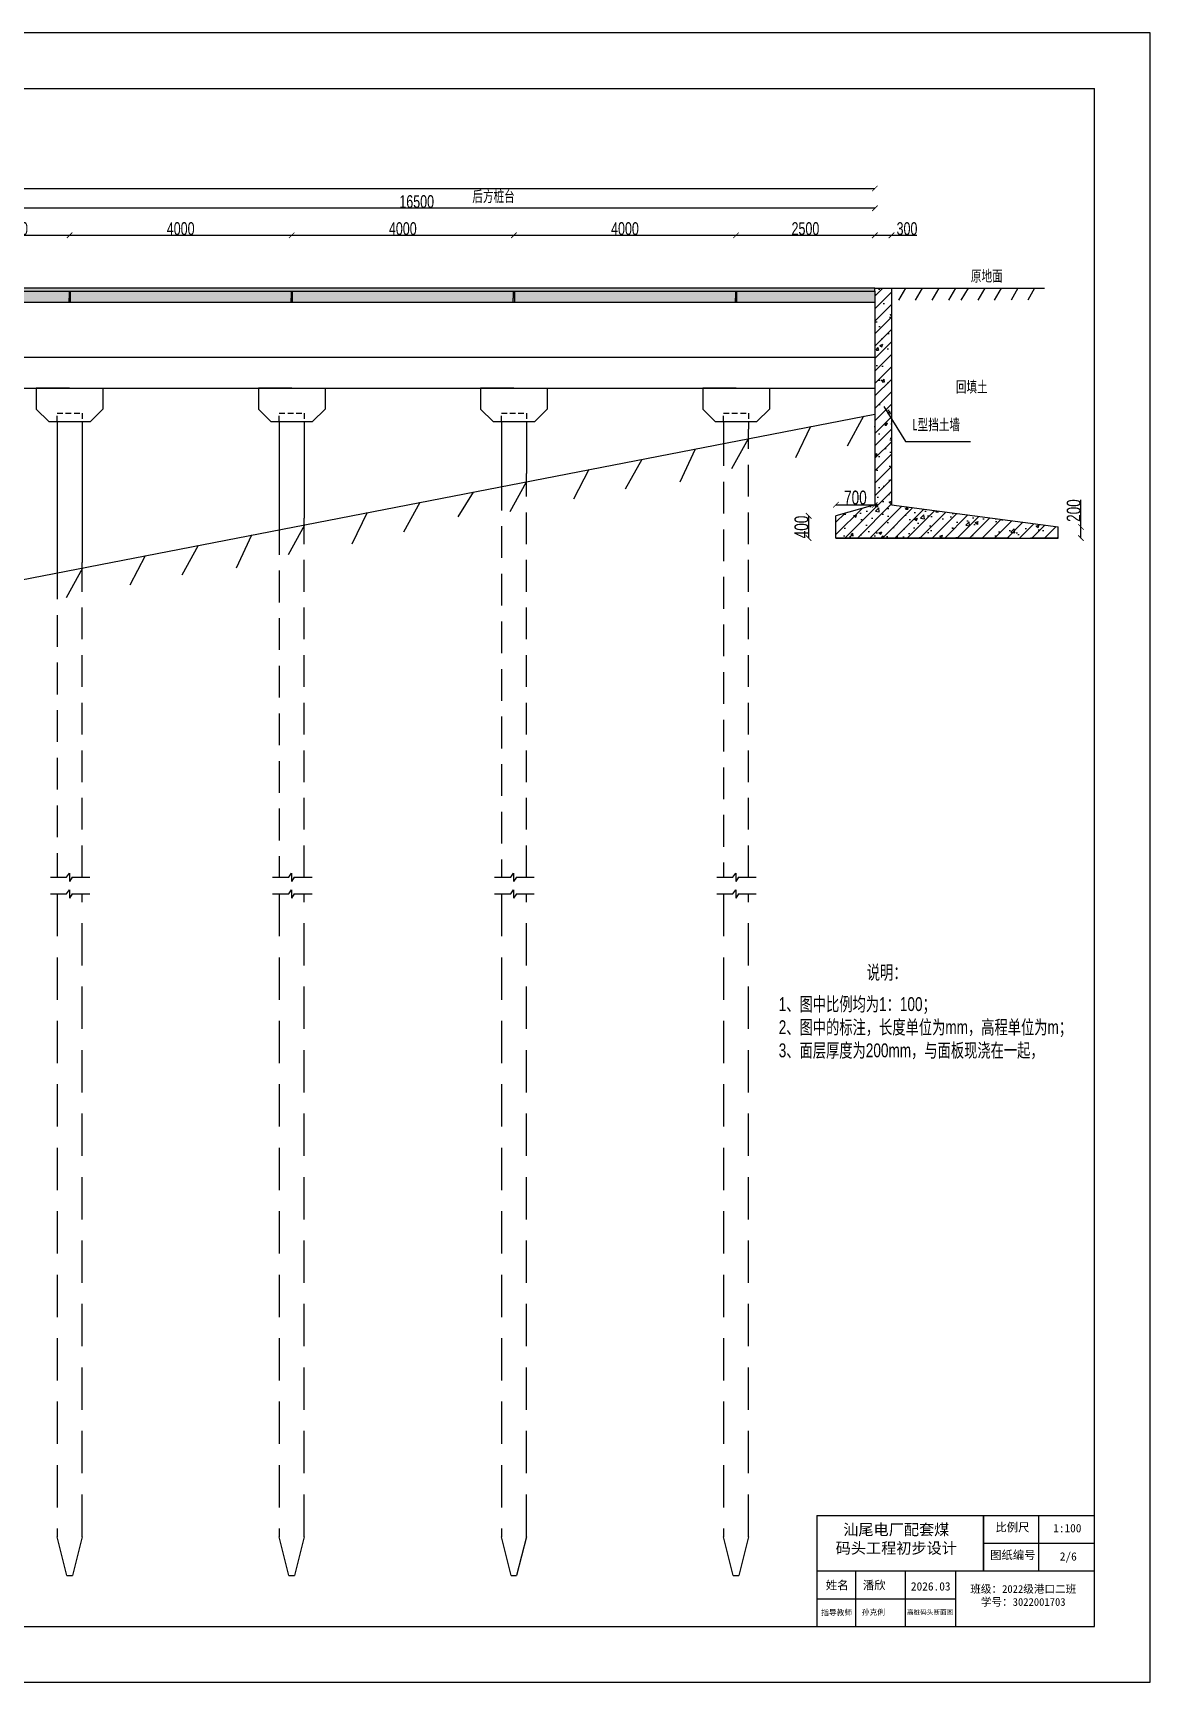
# Model space of a CAD drawing. Header units: millimetres. Extents: x 0 to 42000, y 0 to 29700.
# Drawn here: x 21886 to 42000, y 0 to 29700 of the extents above; entities that cross this region are included whole.
import ezdxf

# ---------------------------------------------------------------- set-up
doc = ezdxf.new("R2010")
doc.units = ezdxf.units.MM
doc.linetypes.add('DASHED', pattern=[19.05, 12.7, -6.35])
doc.layers.add('外框线', color=7, linetype='Continuous', lineweight=30)
for name, color, linetype in [('普通线', 7, 'Continuous'), ('标准', 7, 'Continuous'), ('标注', 7, 'Continuous'), ('虚线', 7, 'DASHED')]:
    doc.layers.add(name, color=color, linetype=linetype)
doc.styles.add('Annotative', font='arial.ttf')
doc.styles.get("Standard").update_dxf_attribs({"font": 'arial.ttf', "width": 0.7, "height": 230})
doc.dimstyles.get("Standard").update_dxf_attribs({"dimtxt": 230, "dimasz": 100, "dimexe": 0.18, "dimexo": 0.0625, "dimgap": 1, "dimtad": 1, "dimdec": 0, "dimzin": 0, "dimdsep": 46, "dimtxsty": 'Standard', "dimblk": 'ARCHTICK', "dimcen": 0.09, "dimse1": 1, "dimse2": 1, "dimadec": 0, "dimazin": 0, "dimtfac": 1, "dimtdec": 0, "dimtofl": 0, "dimtmove": 0, "dimatfit": 3, "dimfxl": 1, "dimtolj": 1, "dimtzin": 0, "dimarcsym": 0})

# ---------------------------------------------------------------- blocks, each defined once
blk = doc.blocks.new('_ArchTick')
at = {"color": 0, "linetype": 'ByBlock', "const_width": 0.15}
blk.add_lwpolyline([(-0.5, -0.5), (0.5, 0.5)], dxfattribs=at)
blk = doc.blocks.new('*D18')
at = {"layer": 'Defpoints', "color": 0, "transparency": 16777216}
for p in [(22545, 26056), (20545, 23303), (22545, 23303)]:
    blk.add_point(p, dxfattribs=at)
at = {"layer": '标注', "color": 0, "lineweight": -2, "transparency": 16777216}
blk.add_line((20545, 26056), (22545, 26056), dxfattribs=at)
at = {"layer": '标注', "color": 0, "lineweight": -2, "transparency": 16777216, "xscale": 100, "yscale": 100, "zscale": 100, "rotation": 180}
blk.add_blockref('_ArchTick', (20545, 26056), dxfattribs=at)
at = {"layer": '标注', "color": 0, "lineweight": -2, "transparency": 16777216, "xscale": 100, "yscale": 100, "zscale": 100}
blk.add_blockref('_ArchTick', (22545, 26056), dxfattribs=at)
at = {"layer": '标注', "color": 0, "transparency": 16777216, "insert": (21545, 26175), "char_height": 230, "attachment_point": 5}
blk.add_mtext('\\A1;2000', dxfattribs=at)
blk = doc.blocks.new('*D19')
at = {"layer": 'Defpoints', "color": 0, "transparency": 16777216}
for p in [(26545, 26056), (22545, 23303), (26545, 23303)]:
    blk.add_point(p, dxfattribs=at)
at = {"layer": '标注', "color": 0, "lineweight": -2, "transparency": 16777216}
blk.add_line((22545, 26056), (26545, 26056), dxfattribs=at)
at = {"layer": '标注', "color": 0, "lineweight": -2, "transparency": 16777216, "xscale": 100, "yscale": 100, "zscale": 100, "rotation": 180}
blk.add_blockref('_ArchTick', (22545, 26056), dxfattribs=at)
at = {"layer": '标注', "color": 0, "lineweight": -2, "transparency": 16777216, "xscale": 100, "yscale": 100, "zscale": 100}
blk.add_blockref('_ArchTick', (26545, 26056), dxfattribs=at)
at = {"layer": '标注', "color": 0, "transparency": 16777216, "insert": (24545, 26175), "char_height": 230, "attachment_point": 5}
blk.add_mtext('\\A1;4000', dxfattribs=at)
blk = doc.blocks.new('*D20')
at = {"layer": 'Defpoints', "color": 0, "transparency": 16777216}
for p in [(30545, 26056), (26545, 23303), (30545, 23303)]:
    blk.add_point(p, dxfattribs=at)
at = {"layer": '标注', "color": 0, "lineweight": -2, "transparency": 16777216}
blk.add_line((26545, 26056), (30545, 26056), dxfattribs=at)
at = {"layer": '标注', "color": 0, "lineweight": -2, "transparency": 16777216, "xscale": 100, "yscale": 100, "zscale": 100, "rotation": 180}
blk.add_blockref('_ArchTick', (26545, 26056), dxfattribs=at)
at = {"layer": '标注', "color": 0, "lineweight": -2, "transparency": 16777216, "xscale": 100, "yscale": 100, "zscale": 100}
blk.add_blockref('_ArchTick', (30545, 26056), dxfattribs=at)
at = {"layer": '标注', "color": 0, "transparency": 16777216, "insert": (28545, 26175), "char_height": 230, "attachment_point": 5}
blk.add_mtext('\\A1;4000', dxfattribs=at)
blk = doc.blocks.new('*D21')
at = {"layer": 'Defpoints', "color": 0, "transparency": 16777216}
for p in [(34545, 26056), (30545, 23303), (34545, 23303)]:
    blk.add_point(p, dxfattribs=at)
at = {"layer": '标注', "color": 0, "lineweight": -2, "transparency": 16777216}
blk.add_line((30545, 26056), (34545, 26056), dxfattribs=at)
at = {"layer": '标注', "color": 0, "lineweight": -2, "transparency": 16777216, "xscale": 100, "yscale": 100, "zscale": 100, "rotation": 180}
blk.add_blockref('_ArchTick', (30545, 26056), dxfattribs=at)
at = {"layer": '标注', "color": 0, "lineweight": -2, "transparency": 16777216, "xscale": 100, "yscale": 100, "zscale": 100}
blk.add_blockref('_ArchTick', (34545, 26056), dxfattribs=at)
at = {"layer": '标注', "color": 0, "transparency": 16777216, "insert": (32545, 26175), "char_height": 230, "attachment_point": 5}
blk.add_mtext('\\A1;4000', dxfattribs=at)
blk = doc.blocks.new('*D22')
at = {"layer": 'Defpoints', "color": 0, "transparency": 16777216}
for p in [(37045, 26056), (34545, 23303), (37045, 23303)]:
    blk.add_point(p, dxfattribs=at)
at = {"layer": '标注', "color": 0, "lineweight": -2, "transparency": 16777216}
blk.add_line((34545, 26056), (37045, 26056), dxfattribs=at)
at = {"layer": '标注', "color": 0, "lineweight": -2, "transparency": 16777216, "xscale": 100, "yscale": 100, "zscale": 100, "rotation": 180}
blk.add_blockref('_ArchTick', (34545, 26056), dxfattribs=at)
at = {"layer": '标注', "color": 0, "lineweight": -2, "transparency": 16777216, "xscale": 100, "yscale": 100, "zscale": 100}
blk.add_blockref('_ArchTick', (37045, 26056), dxfattribs=at)
at = {"layer": '标注', "color": 0, "transparency": 16777216, "insert": (35795, 26175), "char_height": 230, "attachment_point": 5}
blk.add_mtext('\\A1;2500', dxfattribs=at)
blk = doc.blocks.new('*D23')
at = {"layer": 'Defpoints', "color": 0, "transparency": 16777216}
for p in [(37345, 26056), (37045, 25103), (37345, 25103)]:
    blk.add_point(p, dxfattribs=at)
at = {"layer": '标注', "color": 0, "lineweight": -2, "transparency": 16777216}
for p, q in [((37045, 26056), (37345, 26056)), ((37345, 26056), (37802, 26056))]:
    blk.add_line(p, q, dxfattribs=at)
at = {"layer": '标注', "color": 0, "lineweight": -2, "transparency": 16777216, "xscale": 100, "yscale": 100, "zscale": 100, "rotation": 180}
blk.add_blockref('_ArchTick', (37045, 26056), dxfattribs=at)
at = {"layer": '标注', "color": 0, "lineweight": -2, "transparency": 16777216, "xscale": 100, "yscale": 100, "zscale": 100}
blk.add_blockref('_ArchTick', (37345, 26056), dxfattribs=at)
at = {"layer": '标注', "color": 0, "transparency": 16777216, "insert": (37624, 26175), "char_height": 230, "attachment_point": 5}
blk.add_mtext('\\A1;300', dxfattribs=at)
blk = doc.blocks.new('*D26')
at = {"layer": 'Defpoints', "color": 0, "transparency": 16777216}
for p in [(37045, 26898), (4965, 25103), (37045, 25103)]:
    blk.add_point(p, dxfattribs=at)
at = {"layer": '标注', "color": 0, "lineweight": -2, "transparency": 16777216}
blk.add_line((4965, 26898), (37045, 26898), dxfattribs=at)
at = {"layer": '标注', "color": 0, "lineweight": -2, "transparency": 16777216, "xscale": 100, "yscale": 100, "zscale": 100, "rotation": 180}
blk.add_blockref('_ArchTick', (4965, 26898), dxfattribs=at)
at = {"layer": '标注', "color": 0, "lineweight": -2, "transparency": 16777216, "xscale": 100, "yscale": 100, "zscale": 100}
blk.add_blockref('_ArchTick', (37045, 26898), dxfattribs=at)
at = {"layer": '标注', "color": 0, "transparency": 16777216, "insert": (21005, 27016), "char_height": 230, "attachment_point": 5}
blk.add_mtext('\\A1;32500', dxfattribs=at)
blk = doc.blocks.new('*D36')
at = {"layer": 'Defpoints', "color": 0, "transparency": 16777216}
for p in [(36345, 21003), (35853, 20603), (36345, 20603)]:
    blk.add_point(p, dxfattribs=at)
at = {"layer": '标注', "color": 0, "lineweight": -2, "transparency": 16777216}
blk.add_line((35853, 21003), (35853, 20603), dxfattribs=at)
at = {"layer": '标注', "color": 0, "lineweight": -2, "transparency": 16777216, "xscale": 100, "yscale": 100, "zscale": 100}
for p, rotation in [((35853, 21003), 90), ((35853, 20603), 270)]:
    blk.add_blockref('_ArchTick', p, dxfattribs=dict(at, rotation=rotation))
at = {"layer": '标注', "color": 0, "transparency": 16777216, "insert": (35725, 20803), "char_height": 230, "attachment_point": 5, "rotation": 90}
blk.add_mtext('\\A1;{\\H1.08696x;400}', dxfattribs=at)
blk = doc.blocks.new('*D37')
at = {"layer": 'Defpoints', "color": 0, "transparency": 16777216}
for p in [(37045, 21203), (36345, 20603), (37045, 20603)]:
    blk.add_point(p, dxfattribs=at)
at = {"layer": '标注', "color": 0, "lineweight": -2, "transparency": 16777216}
blk.add_line((36345, 21203), (37045, 21203), dxfattribs=at)
at = {"layer": '标注', "color": 0, "lineweight": -2, "transparency": 16777216, "xscale": 100, "yscale": 100, "zscale": 100, "rotation": 180}
blk.add_blockref('_ArchTick', (36345, 21203), dxfattribs=at)
at = {"layer": '标注', "color": 0, "lineweight": -2, "transparency": 16777216, "xscale": 100, "yscale": 100, "zscale": 100}
blk.add_blockref('_ArchTick', (37045, 21203), dxfattribs=at)
at = {"layer": '标注', "color": 0, "transparency": 16777216, "insert": (36695, 21331), "char_height": 230, "attachment_point": 5}
blk.add_mtext('\\A1;{\\H1.08696x;700}', dxfattribs=at)
blk = doc.blocks.new('*D38')
at = {"layer": 'Defpoints', "color": 0, "transparency": 16777216}
for p in [(40345, 20803), (40756, 20803), (40545, 20603)]:
    blk.add_point(p, dxfattribs=at)
at = {"layer": '标注', "color": 0, "lineweight": -2, "transparency": 16777216}
for p, q in [((40756, 20803), (40756, 21294)), ((40756, 20603), (40756, 20803))]:
    blk.add_line(p, q, dxfattribs=at)
at = {"layer": '标注', "color": 0, "lineweight": -2, "transparency": 16777216, "xscale": 100, "yscale": 100, "zscale": 100}
for p, rotation in [((40756, 20803), 90), ((40756, 20603), 270)]:
    blk.add_blockref('_ArchTick', p, dxfattribs=dict(at, rotation=rotation))
at = {"layer": '标注', "color": 0, "transparency": 16777216, "insert": (40627, 21098), "char_height": 230, "attachment_point": 5, "rotation": 90}
blk.add_mtext('\\A1;{\\H1.08696x;200}', dxfattribs=at)
blk = doc.blocks.new('*D99')
at = {"layer": 'Defpoints', "color": 0, "transparency": 16777216}
for p in [(20545, 26543), (20545, 26396), (37045, 26396)]:
    blk.add_point(p, dxfattribs=at)
at = {"layer": '标准', "color": 0, "lineweight": -2, "transparency": 16777216}
blk.add_line((37045, 26543), (20545, 26543), dxfattribs=at)
at = {"layer": '标准', "color": 0, "lineweight": -2, "transparency": 16777216, "xscale": 100, "yscale": 100, "zscale": 100, "rotation": 180}
blk.add_blockref('_ArchTick', (20545, 26543), dxfattribs=at)
at = {"layer": '标准', "color": 0, "lineweight": -2, "transparency": 16777216, "xscale": 100, "yscale": 100, "zscale": 100}
blk.add_blockref('_ArchTick', (37045, 26543), dxfattribs=at)
at = {"layer": '标准', "color": 0, "transparency": 16777216, "insert": (28795, 26662), "char_height": 230, "attachment_point": 5}
blk.add_mtext('\\A1;16500', dxfattribs=at)

msp = doc.modelspace()

# ---------------------------------------------------------------- hatches: boundary and pattern name
at = {"layer": '普通线'}
h = msp.add_hatch(dxfattribs=at)
h.set_pattern_fill('AR-CONC', color=256, scale=1.5)
h.set_pattern_definition([(50, (1152.42, 65.97), (273.277, -23.9086), [28.575, -314.325]), (355, (1152.42, 65.97), (-52.8651, 286.5853), [22.86, -251.4609]), (100.45144, (1175.2, 63.98), (220.4119, 262.6766), [24.285, -267.1354]), (46.1842, (1152.42, 142.17), (406.6186, -63.0635), [42.8625, -471.4875]), (96.6356, (1186.3, 136.9), (356.1062, 371.1392), [36.4275, -400.7034]), (351.1842, (1152.4, 142.17), (356.106, 371.139), [34.29, -377.1896]), (21, (1190.52, 123.12), (227.4216, -153.3978), [28.575, -314.325]), (326, (1190.52, 123.12), (92.703, 276.282), [22.86, -251.46]), (71.45144, (1209.47, 110.34), (320.1246, 122.8842), [24.285, -267.1349]), (37.5, (1152.42, 65.97), (4.6329, 126.83256), [0, -248.412, 0, -255.27, 0, -252.4125]), (7.5, (1152.42, 65.97), (100.2295, 150.27086), [0, -145.542, 0, -242.697, 0, -96.2025]), (327.5, (1067.46, 65.97), (203.3859, -8.59312), [0, -95.25, 0, -297.18, 0, -394.335]), (317.5, (1029.36, 65.97), (222.1938, 38.13974), [0, -123.825, 0, -197.358, 0, -280.035])])
h.paths.add_polyline_path([(6765.2, 25052.7), (5115.2, 25052.7), (5115.2, 24902.7), (5265.2, 24902.7), (6765.2, 24902.7)])
h.paths.add_polyline_path([(11790.2, 25052.7), (7165.2, 25052.7), (7165.2, 24852.7), (11790.2, 24852.7)])
h.paths.add_polyline_path([(16815.2, 25052.7), (12190.2, 25052.7), (12190.2, 24852.7), (16815.2, 24852.7)])
h.paths.add_polyline_path([(20515.2, 25052.7), (17215.2, 25052.7), (17215.2, 24852.7), (20515.2, 24852.7)])
h.paths.add_polyline_path([(37045.2, 25052.7), (20545.2, 25052.7), (20545.2, 24852.7), (37045.2, 24852.7)])
h.paths.add_polyline_path([(6315.2, 24902.7), (6215.2, 24902.7), (6215.2, 23852.7), (6315.2, 23852.7)])
h = msp.add_hatch(dxfattribs=at)
h.set_pattern_fill('AR-CONC', color=256)
h.set_pattern_definition([(50, (1152.42, 65.97), (182.18467, -15.9391), [19.05, -209.55]), (355, (1152.42, 65.97), (-35.2434, 191.05685), [15.24, -167.6406]), (100.45144, (1167.6, 64.64), (146.94125, 175.11775), [16.19, -178.09024]), (46.1842, (1152.42, 116.77), (271.079, -42.0423), [28.575, -314.325]), (96.63556, (1175, 113.27), (237.4041, 247.4261), [24.285, -267.1356]), (351.18415, (1152.42, 116.77), (237.4041, 247.4261), [22.86, -251.4597]), (21, (1177.82, 104.07), (151.6144, -102.2652), [19.05, -209.55]), (326, (1177.82, 104.07), (61.802, 184.188), [15.24, -167.64]), (71.45144, (1190.45, 95.55), (213.4164, 81.9228), [16.19, -178.0899]), (37.5, (1152.42, 65.97), (3.0886, 84.55504), [0, -165.608, 0, -170.18, 0, -168.275]), (7.5, (1152.42, 65.97), (66.81966, 100.18057), [0, -97.028, 0, -161.798, 0, -64.135]), (327.5, (1095.776, 65.97), (135.5906, -5.72874), [0, -63.5, 0, -198.12, 0, -262.89]), (317.5, (1070.38, 65.97), (148.12918, 25.4265), [0, -82.55, 0, -131.572, 0, -186.69])])
h.paths.add_polyline_path([(37045.2, 25102.7), (20545.2, 25102.7), (20545.2, 25052.7), (37045.2, 25052.7)])
h = msp.add_hatch(dxfattribs=at)
h.set_pattern_fill('ANSI31', color=256, scale=50)
h.set_pattern_definition([(45, (1152.42, 65.97), (-112.2532, 112.2532), [])])
h.paths.add_polyline_path([(40345.2, 20802.7), (37345.2, 21202.7), (37345.2, 25102.7), (37045.2, 25102.7), (37045.2, 25052.7), (37045.2, 23302.7), (37045.2, 21202.7), (36345.2, 21002.7), (36345.2, 20602.7), (36845.2, 20602.7), (37045.2, 20602.7), (37845.2, 20602.7), (37965.2, 20602.7), (39465.2, 20602.7), (40345.2, 20602.7)])
h = msp.add_hatch(dxfattribs=at)
h.set_pattern_fill('AR-CONC', color=256, scale=3)
h.set_pattern_definition([(50, (1152.4, 65.97), (546.554, -47.8173), [57.15, -628.65]), (355, (1152.4, 66), (-105.73, 573.1705), [45.72, -502.922]), (100.4514, (1197.96, 62), (440.824, 525.353), [48.57, -534.271]), (46.1842, (1152.4, 218.4), (813.237, -126.127), [85.725, -942.975]), (96.6356, (1220.2, 207.9), (712.212, 742.278), [72.855, -801.407]), (351.1842, (1152.4, 218.4), (712.212, 742.278), [68.58, -754.379]), (21, (1228.6, 180.27), (454.843, -306.7956), [57.15, -628.65]), (326, (1228.6, 180.3), (185.406, 552.564), [45.72, -502.92]), (71.4514, (1266.5, 154.7), (640.249, 245.7683), [48.57, -534.27]), (37.5, (1152.42, 65.97), (9.2658, 253.6651), [0, -496.824, 0, -510.54, 0, -504.825]), (7.5, (1152.42, 65.97), (200.459, 300.5417), [0, -291.084, 0, -485.394, 0, -192.405]), (327.5, (982.5, 65.97), (406.7718, -17.1862), [0, -190.5, 0, -594.36, 0, -788.67]), (317.5, (906.3, 65.97), (444.3875, 76.2795), [0, -247.65, 0, -394.716, 0, -560.07])])
h.paths.add_polyline_path([(40345.2, 20602.7), (40345.2, 20802.7), (37345.2, 21202.7), (37345.2, 25102.7), (37045.2, 25102.7), (37045.2, 25052.7), (37045.2, 23302.7), (37045.2, 21202.7), (36345.2, 21002.7), (36345.2, 20602.7), (36845.2, 20602.7), (37845.2, 20602.7), (37965.2, 20602.7), (38965.2, 20602.7)])

# ---------------------------------------------------------------- linework, layer by layer
at = {"layer": '外框线'}
for p, q in [((42000, 29700), (0, 29700)), ((42000, 0), (42000, 29700)), ((1000, 28700), (41000, 28700)), ((41000, 1000), (41000, 28700)), ((36000, 3000), (36000, 1000)), ((36000, 3000), (41000, 3000)), ((1000, 1000), (41000, 1000)), ((0, 0), (42000, 0)), ((0, 0), (42000, 0)), ((0, 0), (42000, 0))]:
    msp.add_line(p, q, dxfattribs=at)
at = {"layer": '普通线'}
for p, q in [((37045.2, 25102.7), (20545.2, 25102.7)), ((20545.2, 25052.7), (22555.2, 25052.7)), ((22535.2, 25052.7), (22535.2, 24982.7)), ((22535.2, 24982.7), (22535.2, 24922.7)), ((22555.2, 25052.7), (22555.2, 24982.7)), ((22555.2, 25052.7), (26555.2, 25052.7)), ((22555.2, 24982.7), (22555.2, 24922.7)), ((26535.2, 25052.7), (26535.2, 24982.7)), ((26535.2, 24982.7), (26535.2, 24922.7)), ((26555.2, 25052.7), (26555.2, 24982.7)), ((26555.2, 25052.7), (30555.2, 25052.7)), ((26555.2, 24982.7), (26555.2, 24922.7)), ((30535.2, 25052.7), (30535.2, 24982.7)), ((30535.2, 24982.7), (30535.2, 24922.7)), ((30555.2, 25052.7), (30555.2, 24982.7)), ((30555.2, 25052.7), (34555.2, 25052.7)), ((30555.2, 24982.7), (30555.2, 24922.7)), ((34535.2, 25052.7), (34535.2, 24982.7)), ((34535.2, 24982.7), (34535.2, 24922.7)), ((34555.2, 25052.7), (34555.2, 24982.7)), ((34555.2, 25052.7), (37045.2, 25052.7)), ((34555.2, 24982.7), (34555.2, 24922.7)), ((37045.2, 25102.7), (37345.2, 25102.7)), ((37045.2, 25052.7), (37045.2, 25102.7)), ((37045.2, 25052.7), (37045.2, 23302.7)), ((37345.2, 25102.7), (37345.2, 21202.7)), ((37345.2, 25102.7), (40100.1, 25102.7)), ((37345.2, 25102.7), (37595.2, 25102.7)), ((37595.2, 25102.7), (37468.4, 24886.1)), ((37595.2, 25102.7), (37895.2, 25102.7)), ((37895.2, 25102.7), (37772.4, 24886.1)), ((37895.2, 25102.7), (38195.2, 25102.7)), ((38195.2, 25102.7), (38068.4, 24886.1)), ((38495.2, 25102.7), (38372.4, 24886.1)), ((38495.2, 25102.7), (38795.2, 25102.7)), ((38722.7, 25102.7), (38595.9, 24886.1)), ((39022.7, 25102.7), (38899.9, 24886.1)), ((39322.7, 25102.7), (39195.9, 24886.1)), ((39622.7, 25102.7), (39499.9, 24886.1)), ((39622.7, 25102.7), (39922.7, 25102.7)), ((39922.7, 25102.7), (39799.9, 24886.1)), ((20545.2, 24852.7), (22535.2, 24852.7)), ((22535.2, 24852.7), (22535.2, 24922.7)), ((22535.2, 24852.7), (26555.2, 24852.7)), ((22555.2, 24922.7), (22555.2, 24852.7)), ((26535.2, 24852.7), (26535.2, 24922.7)), ((26555.2, 24922.7), (26555.2, 24852.7)), ((26555.2, 24852.7), (30535.2, 24852.7)), ((30535.2, 24852.7), (30535.2, 24922.7)), ((30535.2, 24852.7), (34555.2, 24852.7)), ((30555.2, 24922.7), (30555.2, 24852.7)), ((34535.2, 24852.7), (34535.2, 24922.7)), ((34555.2, 24922.7), (34555.2, 24852.7)), ((34555.2, 24852.7), (37045.2, 24852.7)), ((37045.2, 23852.7), (18122.4, 23852.7)), ((20545.2, 23302.7), (37045.2, 23302.7)), ((22545.2, 23302.7), (21945.2, 23302.7)), ((21945.2, 23302.7), (21945.2, 22927.7)), ((22545.2, 23302.7), (22745.2, 23302.7)), ((22545.2, 23302.7), (23145.2, 23302.7)), ((22545.2, 23302.7), (26545.2, 23302.7)), ((23145.2, 23302.7), (23145.2, 22927.7)), ((26545.2, 23302.7), (25945.2, 23302.7)), ((25945.2, 23302.7), (25945.2, 22927.7)), ((26545.2, 23302.7), (30545.2, 23302.7)), ((26545.2, 23302.7), (26745.2, 23302.7)), ((26545.2, 23302.7), (27145.2, 23302.7)), ((27145.2, 23302.7), (27145.2, 22927.7)), ((30545.2, 23302.7), (29945.2, 23302.7)), ((29945.2, 23302.7), (29945.2, 22927.7)), ((30545.2, 23302.7), (34545.2, 23302.7)), ((30545.2, 23302.7), (30745.2, 23302.7)), ((30545.2, 23302.7), (31145.2, 23302.7)), ((31145.2, 23302.7), (31145.2, 22927.7)), ((34545.2, 23302.7), (33945.2, 23302.7)), ((33945.2, 23302.7), (33945.2, 22927.7)), ((34545.2, 23302.7), (34745.2, 23302.7)), ((34545.2, 23302.7), (35145.2, 23302.7)), ((35145.2, 23302.7), (35145.2, 22927.7)), ((37045.2, 23302.7), (37045.2, 21202.7)), ((21945.2, 22927.7), (22170.2, 22702.7)), ((22920.2, 22702.7), (23145.2, 22927.7)), ((25945.2, 22927.7), (26170.2, 22702.7)), ((26920.2, 22702.7), (27145.2, 22927.7)), ((29945.2, 22927.7), (30170.2, 22702.7)), ((30920.2, 22702.7), (31145.2, 22927.7)), ((33945.2, 22927.7), (34170.2, 22702.7)), ((34920.2, 22702.7), (35145.2, 22927.7)), ((37204.7, 22975.2), (37595.5, 22343.9)), ((4965.2, 16602.7), (37045.2, 22832.8)), ((22170.2, 22702.7), (22920.2, 22702.7)), ((22320.2, 22702.7), (22320.2, 20073.7)), ((22770.2, 22702.7), (22770.2, 20163.7)), ((26170.2, 22702.7), (26920.2, 22702.7)), ((26320.2, 22702.7), (26320.2, 20873.7)), ((26770.2, 22702.7), (26770.2, 20963.7)), ((30170.2, 22702.7), (30920.2, 22702.7)), ((30320.2, 22702.7), (30320.2, 21673.7)), ((30770.2, 22702.7), (30770.2, 21763.7)), ((34170.2, 22702.7), (34920.2, 22702.7)), ((34320.2, 22702.7), (34320.2, 22473.7)), ((34770.2, 22702.7), (34770.2, 22563.7)), ((37595.5, 22343.9), (38768, 22343.9)), ((37045.2, 21202.7), (36345.2, 21002.7)), ((37345.2, 21202.7), (40345.2, 20802.7)), ((36345.2, 20602.7), (36345.2, 21002.7)), ((40345.2, 20602.7), (40345.2, 20802.7)), ((37045.2, 20602.7), (36345.2, 20602.7)), ((36345.2, 20602.7), (36845.2, 20602.7)), ((36845.2, 20602.7), (37845.2, 20602.7)), ((37965.2, 20602.7), (36965.2, 20602.7)), ((37045.2, 20602.7), (39465.2, 20602.7)), ((38965.2, 20602.7), (37965.2, 20602.7)), ((38845.2, 20602.7), (39845.2, 20602.7)), ((39465.2, 20602.7), (38965.2, 20602.7)), ((39845.2, 20602.7), (40345.2, 20602.7)), ((22490.2, 14494.1), (22540.2, 14568.9)), ((22490.2, 14494.1), (22540.2, 14568.9)), ((22540.2, 14568.9), (22540.2, 14418.9)), ((22540.2, 14568.9), (22540.2, 14418.9)), ((26490.2, 14494.1), (26540.2, 14568.9)), ((26490.2, 14494.1), (26540.2, 14568.9)), ((26540.2, 14568.9), (26540.2, 14418.9)), ((26540.2, 14568.9), (26540.2, 14418.9)), ((30490.2, 14494.1), (30540.2, 14568.9)), ((30490.2, 14494.1), (30540.2, 14568.9)), ((30540.2, 14568.9), (30540.2, 14418.9)), ((30540.2, 14568.9), (30540.2, 14418.9)), ((34490.2, 14494.1), (34540.2, 14568.9)), ((34490.2, 14494.1), (34540.2, 14568.9)), ((34540.2, 14568.9), (34540.2, 14418.9)), ((34540.2, 14568.9), (34540.2, 14418.9)), ((22199.1, 14494.1), (22490.2, 14494.1)), ((22320.2, 14494.1), (22490.2, 14494.1)), ((22490.2, 14194.1), (22540.2, 14268.9)), ((22490.2, 14194.1), (22540.2, 14268.9)), ((22590.2, 14494.3), (22540.2, 14418.9)), ((22590.2, 14494.3), (22540.2, 14418.9)), ((22540.2, 14268.9), (22540.2, 14118.9)), ((22540.2, 14268.9), (22540.2, 14118.9)), ((22590.1, 14494.1), (22770.2, 14494.1)), ((22590.1, 14494.1), (22910.4, 14494.1)), ((26199.1, 14494.1), (26490.2, 14494.1)), ((26320.2, 14494.1), (26490.2, 14494.1)), ((26490.2, 14194.1), (26540.2, 14268.9)), ((26490.2, 14194.1), (26540.2, 14268.9)), ((26590.2, 14494.3), (26540.2, 14418.9)), ((26590.2, 14494.3), (26540.2, 14418.9)), ((26540.2, 14268.9), (26540.2, 14118.9)), ((26540.2, 14268.9), (26540.2, 14118.9)), ((26590.1, 14494.1), (26770.2, 14494.1)), ((26590.1, 14494.1), (26910.4, 14494.1)), ((30199.1, 14494.1), (30490.2, 14494.1)), ((30320.2, 14494.1), (30490.2, 14494.1)), ((30490.2, 14194.1), (30540.2, 14268.9)), ((30490.2, 14194.1), (30540.2, 14268.9)), ((30590.2, 14494.3), (30540.2, 14418.9)), ((30590.2, 14494.3), (30540.2, 14418.9)), ((30540.2, 14268.9), (30540.2, 14118.9)), ((30540.2, 14268.9), (30540.2, 14118.9)), ((30590.1, 14494.1), (30770.2, 14494.1)), ((30590.1, 14494.1), (30910.4, 14494.1)), ((34199.1, 14494.1), (34490.2, 14494.1)), ((34320.2, 14494.1), (34490.2, 14494.1)), ((34490.2, 14194.1), (34540.2, 14268.9)), ((34490.2, 14194.1), (34540.2, 14268.9)), ((34590.2, 14494.3), (34540.2, 14418.9)), ((34590.2, 14494.3), (34540.2, 14418.9)), ((34540.2, 14268.9), (34540.2, 14118.9)), ((34540.2, 14268.9), (34540.2, 14118.9)), ((34590.1, 14494.1), (34770.2, 14494.1)), ((34590.1, 14494.1), (34910.4, 14494.1)), ((22199.1, 14194.1), (22490.2, 14194.1)), ((22320.2, 14194.1), (22490.2, 14194.1)), ((22590.2, 14194.3), (22540.2, 14118.9)), ((22590.2, 14194.3), (22540.2, 14118.9)), ((22590.1, 14194.1), (22770.2, 14194.1)), ((22590.1, 14194.1), (22910.4, 14194.1)), ((26199.1, 14194.1), (26490.2, 14194.1)), ((26320.2, 14194.1), (26490.2, 14194.1)), ((26590.2, 14194.3), (26540.2, 14118.9)), ((26590.2, 14194.3), (26540.2, 14118.9)), ((26590.1, 14194.1), (26770.2, 14194.1)), ((26590.1, 14194.1), (26910.4, 14194.1)), ((30199.1, 14194.1), (30490.2, 14194.1)), ((30320.2, 14194.1), (30490.2, 14194.1)), ((30590.2, 14194.3), (30540.2, 14118.9)), ((30590.2, 14194.3), (30540.2, 14118.9)), ((30590.1, 14194.1), (30770.2, 14194.1)), ((30590.1, 14194.1), (30910.4, 14194.1)), ((34199.1, 14194.1), (34490.2, 14194.1)), ((34320.2, 14194.1), (34490.2, 14194.1)), ((34590.2, 14194.3), (34540.2, 14118.9)), ((34590.2, 14194.3), (34540.2, 14118.9)), ((34590.1, 14194.1), (34770.2, 14194.1)), ((34590.1, 14194.1), (34910.4, 14194.1))]:
    msp.add_line(p, q, dxfattribs=at)
at = {"layer": '标准'}
for p, q in [((39000, 2000), (39000, 3000)), ((39000, 3000), (39000, 2000)), ((39000, 3000), (39000, 2500)), ((40000, 2000), (40000, 3000)), ((39000, 2500), (41000, 2500)), ((36000, 2000), (41000, 2000)), ((36000, 2000), (39000, 2000)), ((36000, 2000), (36000, 1500)), ((36700, 1000), (36700, 2000)), ((36700, 2000), (38500, 2000)), ((37600, 1000), (37600, 2000)), ((38500, 2000), (38500, 1000)), ((39000, 2000), (40000, 2000)), ((36000, 1500), (38500, 1500)), ((36000, 1000), (36700, 1000)), ((36700, 1000), (37600, 1000))]:
    msp.add_line(p, q, dxfattribs=at)
at = {"layer": '标注'}
for p, q in [((35889.3, 22612.8), (35614, 22046)), ((36841.8, 22796.2), (36546.1, 22259.8)), ((34761.4, 22388.5), (34465.7, 21852)), ((32846.8, 22018.7), (32551.1, 21482.3)), ((33808.9, 22205.1), (33533.6, 21612.6)), ((31894.3, 21835.3), (31619, 21306.3)), ((29813.9, 21427.6), (29538.6, 20986)), ((30766.4, 21611), (30470.7, 21074.5)), ((28854, 21245.9), (28558.3, 20709.5)), ((26773.6, 20838.2), (26477.9, 20301.8)), ((27901.5, 21062.6), (27626.2, 20495.7)), ((25821.1, 20654.8), (25545.8, 20062.3)), ((40345.2, 20602.7), (39845.2, 20602.7)), ((39845.2, 20602.7), (40345.2, 20602.7)), ((23906.4, 20285.1), (23631.2, 19756)), ((24858.9, 20468.4), (24563.2, 19932)), ((22778.5, 20060.7), (22482.8, 19524.3))]:
    msp.add_line(p, q, dxfattribs=at)
at = {"layer": '标注', "ltscale": 60}
for p, q in [((22495.2, 1917.7), (22595.2, 1917.7)), ((26495.2, 1917.7), (26595.2, 1917.7)), ((30495.2, 1917.7), (30595.2, 1917.7)), ((34495.2, 1917.7), (34595.2, 1917.7))]:
    msp.add_line(p, q, dxfattribs=at)
at = {"layer": '虚线', "ltscale": 8}
for p, q in [((22320.2, 22702.7), (22320.2, 22852.7)), ((22320.2, 22852.7), (22770.2, 22852.7)), ((22770.2, 22852.7), (22770.2, 22702.7)), ((26320.2, 22702.7), (26320.2, 22852.7)), ((26320.2, 22852.7), (26770.2, 22852.7)), ((26770.2, 22852.7), (26770.2, 22702.7)), ((30320.2, 22702.7), (30320.2, 22852.7)), ((30320.2, 22852.7), (30770.2, 22852.7)), ((30770.2, 22852.7), (30770.2, 22702.7)), ((34320.2, 22702.7), (34320.2, 22852.7)), ((34320.2, 22852.7), (34770.2, 22852.7)), ((34770.2, 22852.7), (34770.2, 22702.7))]:
    msp.add_line(p, q, dxfattribs=at)
at = {"layer": '虚线', "ltscale": 45}
for p, q in [((34320.2, 22473.7), (34320.2, 14494.1)), ((34770.2, 14494.1), (34770.2, 22563.7)), ((30770.2, 14494.1), (30770.2, 21763.7)), ((30320.2, 21673.7), (30320.2, 14494.1)), ((26320.2, 20873.7), (26320.2, 14494.1)), ((26770.2, 14494.1), (26770.2, 20963.7)), ((22320.2, 20073.7), (22320.2, 14494.1)), ((22320.2, 20073.7), (22320.2, 14494.1)), ((22770.2, 14494.1), (22770.2, 20163.7)), ((22770.2, 14494.1), (22770.2, 20163.7))]:
    msp.add_line(p, q, dxfattribs=at)
at = {"layer": '虚线', "ltscale": 60}
for p, q in [((22320.2, 14194.1), (22320.2, 2617.7)), ((22320.2, 14194.1), (22320.2, 2617.7)), ((22770.2, 2617.7), (22770.2, 14194.1)), ((22770.2, 2617.7), (22770.2, 14194.1)), ((26320.2, 14194.1), (26320.2, 2617.7)), ((26770.2, 2617.7), (26770.2, 14194.1)), ((30320.2, 14194.1), (30320.2, 2617.7)), ((30770.2, 2617.7), (30770.2, 14194.1)), ((34320.2, 14194.1), (34320.2, 2617.7)), ((34770.2, 2617.7), (34770.2, 14194.1)), ((22495.2, 1917.7), (22320.2, 2617.7)), ((22770.2, 2617.7), (22595.2, 1917.7)), ((26495.2, 1917.7), (26320.2, 2617.7)), ((26770.2, 2617.7), (26595.2, 1917.7)), ((30495.2, 1917.7), (30320.2, 2617.7)), ((30770.2, 2617.7), (30595.2, 1917.7)), ((34495.2, 1917.7), (34320.2, 2617.7)), ((34770.2, 2617.7), (34595.2, 1917.7))]:
    msp.add_line(p, q, dxfattribs=at)

# ---------------------------------------------------------------- texts
at = {"layer": '标准', "attachment_point": 1, "style": 'Annotative'}
for s, width, gutter_width, insert, char_height in [('{\\fFangSong|b1|i0|c134|p49; 汕尾电厂配套煤\\P码头工程初步设计}', 10095.107, 2250, (36340.2, 2845), 200), ('{\\fFangSong|b1|i0|c134|p49;比例尺}', 4583.323, 2250, (39215.9, 2860.8), 150), ('{\\fFangSong|b1|i0|c134|p49;1:100}', 4583.323, 2250, (40255.3, 2846.5), 150), ('{\\fFangSong|b1|i0|c134|p49;图纸编号}', 4583.323, 2250, (39121, 2362.1), 150), ('{\\fFangSong|b1|i0|c134|p49;2/6}', 4583.323, 2250, (40375.5, 2336.3), 150), ('{\\fFangSong|b1|i0|c134|p49;姓名}', 4583.323, 2250, (36162.5, 1817.6), 150), ('{\\fFangSong|b1|i0|c134|p49;潘欣}', 4583.323, 2250, (36829.3, 1817.6), 150), ('{\\fFangSong|b1|i0|c134|p49;2026.03}', 4583.323, 2250, (37694.1, 1797.8), 150), ('{\\fFangSong|b1|i0|c134|p49;  班级：2022级港口二班\\P    学号：3022001703}', 10095.107, 2250, (38573.2, 1745.2), 140), ('{\\fFangSong|b1|i0|c134|p49;指导教师}', 4583.323, 2250, (36077, 1300.9), 100), ('{\\fFangSong|b1|i0|c134|p49;孙克俐}', 4583.323, 2250, (36808.3, 1308.5), 100), ('{\\fFangSong|b1|i0|c134|p49;高桩码头断面图}', 3900.436, 1914.8, (37622.8, 1301), 85.101)]:
    msp.add_mtext_dynamic_manual_height_columns(s, width=width, gutter_width=gutter_width, heights=[0], dxfattribs=dict(at, insert=insert, char_height=char_height))
at = {"layer": '标注', "attachment_point": 1}
for s, width, insert, char_height in [('{\\fFangSong|b1|i0|c134|p49;后方桩台}', 1806.12, (29796.6, 26856.8), 200), ('{\\fFangSong|b1|i0|c134|p49;原地面}', 1806.12, (38774.9, 25425.2), 200), ('{\\fFangSong|b1|i0|c134|p49;回填土}', 1806.12, (38504.1, 23426.3), 200), ('{\\fFangSong|b1|i0|c134|p49;L型挡土墙}', 1806.12, (37719.6, 22745.7), 200), ('{\\fFangSong|b1|i0|c134|p49;说明：}', 1806.12, (36900.4, 12906.4), 250), ('1{\\fFangSong|b0|i0|c134|p49;、图中比例均为}1{\\fFangSong|b0|i0|c134|p49;：}100{\\fFangSong|b0|i0|c134|p49;；}\\P2{\\fFangSong|b0|i0|c134|p49;、图中的标注，长度单位为}mm{\\fFangSong|b0|i0|c134|p49;，高程单位为}m{\\fFangSong|b0|i0|c134|p49;；}\\P3{\\fFangSong|b0|i0|c134|p49;、面层厚度为}200mm{\\fFangSong|b0|i0|c134|p49;，与面板现浇在一起，}', 5641.049, (35314.3, 12335.1), 250)]:
    msp.add_mtext_dynamic_manual_height_columns(s, width=width, gutter_width=750, heights=[0], dxfattribs=dict(at, insert=insert, char_height=char_height))

# ---------------------------------------------------------------- dimensions: what is measured, and where the dimension line sits
at = {"layer": '标准'}
dim = msp.add_linear_dim(base=(20545.2, 26543.5), p1=(37045.2, 26396.1), p2=(20545.2, 26396.1), dimstyle='Standard', dxfattribs=at)
dim.commit()
dim.dimension.update_dxf_attribs({"geometry": '*D99', "text_midpoint": (28795.2, 26661.9)})
at = {"layer": '标注'}
for base, p1, p2, text, picture, middle in [((37045.2, 26897.8), (4965.2, 25102.7), (37045.2, 25102.7), '32500', '*D26', (21005.2, 27016.3)), ((37045.2, 21202.7), (36345.2, 20602.7), (37045.2, 20602.7), '{\\H1.08696x;<>}', '*D37', (36695.2, 21331.4))]:
    dim = msp.add_linear_dim(base=base, p1=p1, p2=p2, text=text, dimstyle='Standard', dxfattribs=at)
    dim.commit()
    dim.dimension.update_dxf_attribs({"geometry": picture, "text_midpoint": middle})
for base, p1, p2, picture, middle in [((22545.2, 26056.2), (20545.2, 23302.7), (22545.2, 23302.7), '*D18', (21545.2, 26174.7)), ((37345.2, 26056.2), (37045.2, 25102.7), (37345.2, 25102.7), '*D23', (37623.7, 26174.8))]:
    dim = msp.add_linear_dim(base=base, p1=p1, p2=p2, dimstyle='Standard', dxfattribs=at)
    dim.commit()
    dim.dimension.update_dxf_attribs({"geometry": picture, "text_midpoint": middle})
for base, p1, p2, picture, middle in [((26545.2, 26056.2), (22545.2, 23302.7), (26545.2, 23302.7), '*D19', (24545.2, 26174.7)), ((30545.2, 26056.2), (26545.2, 23302.7), (30545.2, 23302.7), '*D20', (28545.2, 26174.7)), ((34545.2, 26056.2), (30545.2, 23302.7), (34545.2, 23302.7), '*D21', (32545.2, 26174.7)), ((37045.2, 26056.2), (34545.2, 23302.7), (37045.2, 23302.7), '*D22', (35795.2, 26174.7))]:
    dim = msp.add_linear_dim(base=base, p1=p1, p2=p2, dimstyle='Standard', override={"dimtmove": 1}, dxfattribs=at)
    dim.commit()
    dim.dimension.update_dxf_attribs({"geometry": picture, "text_midpoint": middle})
for base, p1, p2, picture, middle in [((40755.8, 20802.7), (40545.2, 20602.7), (40345.2, 20802.7), '*D38', (40627.1, 21098.2)), ((35853.5, 20602.7), (36345.2, 21002.7), (36345.2, 20602.7), '*D36', (35724.8, 20802.7))]:
    dim = msp.add_linear_dim(base=base, p1=p1, p2=p2, angle=90, text='{\\H1.08696x;<>}', dimstyle='Standard', dxfattribs=at)
    dim.commit()
    dim.dimension.update_dxf_attribs({"geometry": picture, "text_midpoint": middle})

doc.saveas('drawing.dxf')
